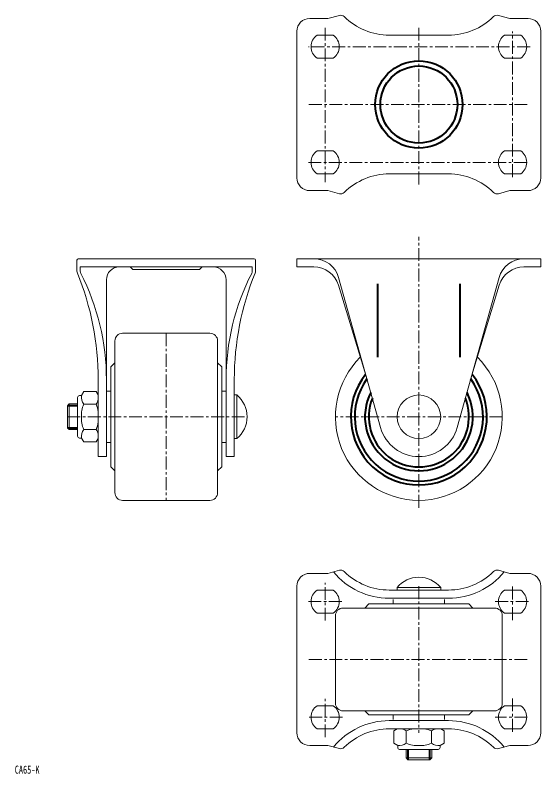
# Model space of a CAD drawing. Units: millimetres on the paper. Extents: x -600 to 3400, y -420 to 2338.
# Drawn here: x -344.3 to -139.6, y 1580.4 to 1875.6 of the extents above; entities that cross this region are included whole.
import ezdxf
from ezdxf.enums import TextEntityAlignment as Align

# ---------------------------------------------------------------- set-up
doc = ezdxf.new("R2010")
doc.units = ezdxf.units.MM
doc.linetypes.add('CHAIN1', pattern=[8, 5, -1, 1, -1])
doc.layers.add('0-0', color=7, linetype='Continuous', lineweight=18)
doc.layers.add('0-1', color=4, linetype='Continuous', lineweight=18)
doc.styles.add('ＭＳ ゴシック', font='')
doc.styles.get('ＭＳ ゴシック').set_extended_font_data('MS Gothic')

msp = doc.modelspace()

# ---------------------------------------------------------------- linework, layer by layer
at = {"layer": '0-0'}
for p, q in [((-222.559, 1874.303), (-218.095, 1875.499)), ((-222.559, 1874.303), (-229.631, 1874.303)), ((-234.631, 1869.303), (-234.631, 1812.303)), ((-139.631, 1812.303), (-139.631, 1869.303)), ((-220.468, 1867.803), (-226.793, 1867.803)), ((-175.631, 1867.803), (-198.631, 1867.803)), ((-153.793, 1867.803), (-147.468, 1867.803)), ((-226.793, 1858.803), (-220.468, 1858.803)), ((-153.793, 1858.803), (-147.468, 1858.803)), ((-220.468, 1822.803), (-226.793, 1822.803)), ((-153.793, 1822.803), (-147.468, 1822.803)), ((-226.793, 1813.803), (-220.468, 1813.803)), ((-175.631, 1813.803), (-198.631, 1813.803)), ((-147.468, 1813.803), (-153.793, 1813.803)), ((-222.559, 1807.303), (-229.631, 1807.303)), ((-222.559, 1807.303), (-218.095, 1806.107)), ((-320.265, 1780.303), (-320.265, 1775.997)), ((-251.237, 1780.803), (-319.765, 1780.803)), ((-250.737, 1775.997), (-250.737, 1780.303)), ((-298.501, 1776.603), (-299.501, 1777.603)), ((-308.801, 1703.803), (-308.801, 1772.603)), ((-202.056, 1715.124), (-218.401, 1773.499)), ((-155.86, 1773.499), (-172.205, 1715.124)), ((-218.464, 1770.516), (-207.286, 1733.803)), ((-166.975, 1733.803), (-155.797, 1770.516)), ((-302.501, 1751.803), (-268.501, 1751.803)), ((-305.501, 1689.803), (-305.501, 1748.803)), ((-265.501, 1748.803), (-265.501, 1689.803)), ((-320.001, 1726.803), (-320.001, 1711.803)), ((-312.751, 1729.103), (-312.001, 1727.803)), ((-307.101, 1729.303), (-308.801, 1729.303)), ((-262.201, 1729.303), (-263.901, 1729.303)), ((-324.001, 1723.603), (-323.301, 1724.303)), ((-312.751, 1724.203), (-317.606, 1724.203)), ((-312.751, 1714.403), (-317.606, 1714.403)), ((-308.801, 1709.303), (-307.101, 1709.303)), ((-262.201, 1709.303), (-263.901, 1709.303)), ((-263.901, 1699.803), (-265.501, 1698.303)), ((-268.501, 1686.803), (-302.501, 1686.803)), ((-222.559, 1658.392), (-218.095, 1659.588)), ((-222.559, 1658.392), (-229.631, 1658.392)), ((-234.631, 1596.392), (-234.631, 1653.392)), ((-139.631, 1596.392), (-139.631, 1653.392)), ((-220.468, 1651.892), (-226.793, 1651.892)), ((-175.631, 1651.892), (-198.631, 1651.892)), ((-153.793, 1651.892), (-147.468, 1651.892)), ((-198.631, 1648.692), (-175.631, 1648.692)), ((-197.131, 1646.492), (-197.131, 1648.192)), ((-177.131, 1648.192), (-177.131, 1646.492)), ((-216.631, 1644.892), (-157.631, 1644.892)), ((-220.468, 1642.892), (-226.793, 1642.892)), ((-219.631, 1607.892), (-219.631, 1641.892)), ((-154.631, 1641.892), (-154.631, 1607.892)), ((-147.468, 1642.892), (-153.793, 1642.892)), ((-226.793, 1606.892), (-220.468, 1606.892)), ((-153.793, 1606.892), (-147.468, 1606.892)), ((-157.631, 1604.892), (-216.631, 1604.892)), ((-208.131, 1604.892), (-206.631, 1603.292)), ((-197.131, 1601.592), (-197.131, 1603.292)), ((-177.131, 1601.592), (-177.131, 1603.292)), ((-175.631, 1601.092), (-198.631, 1601.092)), ((-226.793, 1597.892), (-220.468, 1597.892)), ((-198.631, 1597.892), (-175.631, 1597.892)), ((-192.031, 1597.141), (-192.031, 1592.287)), ((-182.231, 1597.141), (-182.231, 1592.287)), ((-178.631, 1597.892), (-177.331, 1597.141)), ((-153.793, 1597.892), (-147.468, 1597.892)), ((-179.631, 1589.892), (-194.631, 1589.892)), ((-192.131, 1586.592), (-191.431, 1585.892))]:
    msp.add_line(p, q, dxfattribs=at)
at = {"layer": '0-0', "lineweight": 40}
for p, q in [((-191.431, 1589.892), (-191.431, 1585.892)), ((-182.831, 1585.892), (-182.831, 1589.892))]:
    msp.add_line(p, q, dxfattribs=at)
at = {"layer": '0-0'}
for points in [[(-144.631, 1874.303), (-151.702, 1874.303), (-156.166, 1875.499)], [(-156.166, 1806.107), (-151.702, 1807.303), (-144.631, 1807.303)], [(-234.631, 1780.803), (-139.631, 1780.803), (-139.631, 1777.603), (-146.231, 1777.603)], [(-228.031, 1777.603), (-234.631, 1777.603), (-234.631, 1780.803)], [(-319.001, 1775.998), (-319.001, 1777.603), (-252.001, 1777.603), (-252.001, 1775.998)], [(-298.501, 1776.603), (-272.501, 1776.603), (-271.501, 1777.603)], [(-262.201, 1772.603), (-262.201, 1703.803), (-259.001, 1703.803), (-259.001, 1733.803)], [(-305.501, 1698.303), (-307.101, 1699.803), (-307.101, 1738.803), (-305.501, 1740.303)], [(-263.901, 1699.803), (-263.901, 1738.803), (-265.501, 1740.303)], [(-312.001, 1733.803), (-312.001, 1703.803), (-308.801, 1703.803)], [(-312.751, 1729.103), (-317.606, 1729.103), (-318.501, 1727.553), (-319.251, 1727.553)], [(-259.001, 1727.803), (-258.001, 1727.803), (-258.001, 1710.803), (-259.001, 1710.803)], [(-320.001, 1714.303), (-323.301, 1714.303), (-323.301, 1724.303), (-320.001, 1724.303)], [(-324.001, 1723.603), (-324.001, 1715.003), (-323.301, 1714.303)], [(-319.251, 1711.053), (-318.501, 1711.053), (-317.606, 1709.503), (-312.751, 1709.503), (-312.001, 1710.803)], [(-144.631, 1658.392), (-151.702, 1658.392), (-156.166, 1659.588)], [(-195.631, 1651.892), (-195.631, 1652.892), (-178.631, 1652.892), (-178.631, 1651.892)], [(-166.131, 1644.892), (-167.631, 1646.492), (-206.631, 1646.492), (-208.131, 1644.892)], [(-206.631, 1603.292), (-167.631, 1603.292), (-166.131, 1604.892)], [(-195.381, 1590.642), (-195.381, 1591.392), (-196.931, 1592.287), (-196.931, 1597.141), (-195.631, 1597.892)], [(-177.331, 1597.141), (-177.331, 1592.287), (-178.881, 1591.392), (-178.881, 1590.642)], [(-218.095, 1590.196), (-222.559, 1591.392), (-229.631, 1591.392)], [(-156.166, 1590.196), (-151.702, 1591.392), (-144.631, 1591.392)], [(-182.131, 1589.892), (-182.131, 1586.592), (-192.131, 1586.592), (-192.131, 1589.892)], [(-191.431, 1585.892), (-182.831, 1585.892), (-182.131, 1586.592)]]:
    msp.add_lwpolyline(points, dxfattribs=at)
msp.add_circle((-187.131, 1719.303), 8.5, dxfattribs=at)
for centre, radius, start, end in [((-217.577, 1873.567), 2, 45.43346, 105), ((-198.631, 1892.803), 25, 225.43346, 270), ((-175.631, 1892.803), 25, 270, 314.56654), ((-156.684, 1873.567), 2, 75, 134.56654), ((-229.631, 1869.303), 5, 90, 180), ((-144.631, 1869.303), 5, 0, 90), ((-223.631, 1863.303), 5.5, 125.0968, 234.9032), ((-223.631, 1863.303), 5.5, 305.0968, 54.9032), ((-150.631, 1863.303), 5.5, 125.0968, 234.9032), ((-150.631, 1863.303), 5.5, 305.0968, 54.9032), ((-223.631, 1818.303), 5.5, 125.0968, 234.9032), ((-223.631, 1818.303), 5.5, 305.0968, 54.9032), ((-150.631, 1818.303), 5.5, 125.0968, 234.9032), ((-150.631, 1818.303), 5.5, 305.0968, 54.9032), ((-198.631, 1788.803), 25, 90, 134.56654), ((-175.631, 1788.803), 25, 45.43346, 90), ((-229.631, 1812.303), 5, 180, 270), ((-144.631, 1812.303), 5, 270, 0), ((-217.577, 1808.039), 2, 255, 314.56654), ((-156.684, 1808.039), 2, 225.43346, 285), ((-319.765, 1780.303), 0.5, 90, 180), ((-251.237, 1780.303), 0.5, 0, 90), ((-228.031, 1770.803), 10, 15.64157, 90), ((-146.231, 1770.803), 10, 90, 164.35843), ((-303.801, 1772.603), 5, 90, 180), ((-267.201, 1772.603), 5, 0, 90), ((-228.031, 1767.603), 10, 16.9336, 90), ((-146.231, 1767.603), 10, 90, 163.0664), ((-318.265, 1775.997), 2, 180, 202.16386), ((-421.844, 1733.803), 109.843, 0, 22.16386), ((-317.001, 1775.998), 2, 180, 207.17927), ((-399.177, 1733.803), 90.376, 0, 27.17927), ((-171.825, 1733.803), 90.376, 152.82073, 180), ((-149.158, 1733.803), 109.843, 157.83614, 180), ((-254.001, 1775.998), 2, 332.82073, 0), ((-252.737, 1775.997), 2, 337.83614, 0), ((-302.501, 1748.803), 3, 90, 180), ((-268.501, 1748.803), 3, 0, 90), ((-187.131, 1719.303), 32.5, 134.5367, 45.4633), ((-319.251, 1726.803), 0.75, 90, 180), ((-313.523, 1727.088), 5, 174.66785, 215.24478), ((-265.032, 1719.303), 11.031, 309.59775, 50.40225), ((-308.526, 1720.013), 10, 155.22862, 184.07151), ((-316.928, 1726.952), 5, 326.64688, 350.2004), ((-321.952, 1720.286), 10, 5.6422, 23.05933), ((-308.526, 1718.593), 10, 175.92849, 204.77138), ((-321.952, 1718.32), 10, 336.94067, 354.3578), ((-187.131, 1719.303), 15.5, 195.79434, 270), ((-187.131, 1719.303), 15.5, 270, 344.20566), ((-313.523, 1711.518), 5, 144.75522, 185.33214), ((-316.928, 1711.654), 5, 9.7996, 33.35312), ((-319.251, 1711.803), 0.75, 180, 270), ((-302.501, 1689.803), 3, 180, 270), ((-268.501, 1689.803), 3, 270, 0), ((-198.631, 1676.892), 28.2, 219.46017, 270), ((-217.577, 1657.656), 2, 45.43346, 105), ((-198.631, 1676.892), 25, 225.43346, 270), ((-175.631, 1676.892), 25, 270, 314.56654), ((-175.631, 1676.892), 28.2, 270, 320.53983), ((-156.684, 1657.656), 2, 75, 134.56654), ((-229.631, 1653.392), 5, 90, 180), ((-187.131, 1645.861), 11.031, 39.59775, 140.40225), ((-144.631, 1653.392), 5, 0, 90), ((-223.631, 1647.392), 5.5, 125.0968, 234.9032), ((-223.631, 1647.392), 5.5, 305.0968, 54.9032), ((-150.631, 1647.392), 5.5, 125.0968, 234.9032), ((-150.631, 1647.392), 5.5, 305.0968, 54.9032), ((-216.631, 1641.892), 3, 90, 180), ((-157.631, 1641.892), 3, 0, 90), ((-223.631, 1602.392), 5.5, 125.0968, 234.9032), ((-223.631, 1602.392), 5.5, 305.0968, 54.9032), ((-216.631, 1607.892), 3, 180, 270), ((-157.631, 1607.892), 3, 270, 0), ((-150.631, 1602.392), 5.5, 125.0968, 234.9032), ((-150.631, 1602.392), 5.5, 305.0968, 54.9032), ((-198.631, 1572.892), 28.2, 90, 140.53983), ((-175.631, 1572.892), 28.2, 39.46017, 90), ((-198.631, 1572.892), 25, 90, 134.56654), ((-194.779, 1592.965), 5, 56.64688, 80.2004), ((-188.114, 1587.94), 10, 95.6422, 113.05933), ((-186.147, 1587.94), 10, 66.94067, 84.3578), ((-179.482, 1592.965), 5, 99.7996, 123.35312), ((-175.631, 1572.892), 25, 45.43346, 90), ((-229.631, 1596.392), 5, 180, 270), ((-144.631, 1596.392), 5, 270, 0), ((-194.916, 1596.37), 5, 264.66785, 305.24478), ((-187.841, 1601.367), 10, 245.22862, 274.07151), ((-186.42, 1601.367), 10, 265.92849, 294.77138), ((-179.345, 1596.37), 5, 234.75522, 275.33214), ((-217.577, 1592.128), 2, 255, 314.56654), ((-194.631, 1590.642), 0.75, 180, 270), ((-179.631, 1590.642), 0.75, 270, 0), ((-156.684, 1592.128), 2, 225.43346, 285)]:
    msp.add_arc(centre, radius, start, end, dxfattribs=at)
at = {"layer": '0-1', "linetype": 'CHAIN1'}
for p, q in [((-223.631, 1870.656), (-223.631, 1810.544)), ((-187.131, 1809.69), (-187.131, 1870.78)), ((-150.631, 1812.548), (-150.631, 1869.153)), ((-143.842, 1863.303), (-230.146, 1863.303)), ((-144.939, 1840.803), (-230.146, 1840.803)), ((-230.146, 1818.303), (-144.939, 1818.303)), ((-187.131, 1683.945), (-187.131, 1789.298)), ((-285.501, 1751.803), (-285.501, 1686.803)), ((-324.001, 1719.303), (-254.001, 1719.303)), ((-154.631, 1719.303), (-219.631, 1719.303)), ((-223.631, 1640.04), (-223.631, 1654.744)), ((-187.131, 1653.392), (-187.131, 1596.392)), ((-150.631, 1653.242), (-150.631, 1640.04)), ((-230.146, 1647.392), (-216.842, 1647.392)), ((-157.419, 1647.392), (-143.842, 1647.392)), ((-144.939, 1624.892), (-230.146, 1624.892)), ((-223.631, 1594.633), (-223.631, 1609.744)), ((-150.631, 1609.744), (-150.631, 1596.637)), ((-216.842, 1602.392), (-230.146, 1602.392)), ((-144.939, 1602.392), (-157.419, 1602.392))]:
    msp.add_line(p, q, dxfattribs=at)
at = {"layer": '0-1', "color": 7, "lineweight": 40}
for p, q in [((-203.131, 1742.482), (-203.131, 1771.024)), ((-171.131, 1771.024), (-171.131, 1742.482)), ((-320.001, 1723.603), (-324.001, 1723.603)), ((-324.001, 1715.003), (-320.001, 1715.003))]:
    msp.add_line(p, q, dxfattribs=at)
for radius in [17, 15]:
    msp.add_circle((-187.131, 1840.803), radius, dxfattribs=at)
for radius, start, end in [(26.5, 141.56203, 38.43797), (25, 143.95771, 36.04229), (21, 153.21098, 26.78902), (19.5, 158.28472, 21.71528)]:
    msp.add_arc((-187.131, 1719.303), radius, start, end, dxfattribs=at)

# ---------------------------------------------------------------- texts
at = {"layer": '0-0', "style": 'ＭＳ ゴシック', "width": 0.75}
msp.add_text('CA65-K', height=3.152, dxfattribs=at).set_placement((-344.5, 1579.5), align=Align.BOTTOM_LEFT)

doc.saveas('drawing.dxf')
